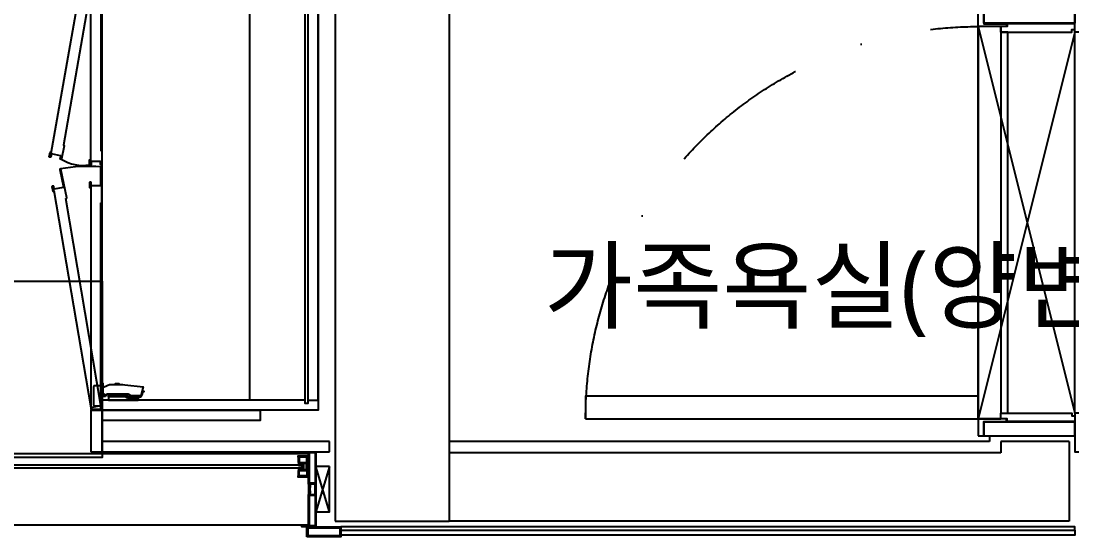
# Model space of a CAD drawing. Header units: millimetres. Extents: x -33000 to 294000, y 0 to 42408.
# Drawn here: x 274949 to 276796, y 13867 to 14774 of the extents above; entities that cross this region are included whole.
import ezdxf
from ezdxf.enums import TextEntityAlignment as Align

# ---------------------------------------------------------------- set-up
doc = ezdxf.new("R2010")
doc.units = ezdxf.units.MM
doc.header["$LTSCALE"] = 50
doc.linetypes.add('DASHDOTX2', pattern=[2, 1, -0.5, 0, -0.5])
doc.layers.add('arch', color=8, linetype='Continuous')
doc.layers.add('실명', color=9, linetype='Continuous')
doc.styles.add('FORTELINE', font='malgun.ttf')

# ---------------------------------------------------------------- blocks, each defined once
blk = doc.blocks.new('*U293')
for points in [[(-802.9, 0), (-802.9, -6), (487.1, -6), (487.1, 0)], [(487.1, -6), (487.1, -15), (-802.9, -15), (-802.9, -6)]]:
    blk.add_lwpolyline(points, close=True)
blk = doc.blocks.new('*U274')
at = {"linetype": 'Continuous', "ltscale": 4}
for points in [[(-12, 770), (-12, 710), (0, 710), (0, 770)], [(0, 726), (160, 726), (160, 750), (0, 750)], [(170, 750), (160, 750), (160, 725), (120, 725), (120, 720), (170, 720)], [(130, 720), (130, 710), (5, 710), (5, 715), (0, 715), (0, 725), (119, 725), (119, 720)], [(860, 30), (170, 30), (170, 70), (860, 70)], [(-12, -28), (-12, 40), (0, 40), (0, -28)], [(130, 30), (130, 40), (5, 40), (5, 35), (0, 35), (0, 25), (119, 25), (119, 30)], [(0, 24), (160, 24), (160, 0), (0, 0)], [(170, 0), (160, 0), (160, 25), (120, 25), (120, 30), (170, 30)]]:
    blk.add_lwpolyline(points, close=True, dxfattribs=at)
blk.add_lwpolyline([(170, 30), (170, 720), (0, 40), (0, 710)], close=True)
for points in [[(170, 30), (130, 30), (130, 40), (118, 40), (118, 710), (130, 710), (130, 720), (170, 720), (170, 30)], [(130, 710), (130, 40)]]:
    blk.add_lwpolyline(points)
at = {"linetype": 'DASHDOTX2', "ltscale": 5}
blk.add_arc((170, 30), 690, 0, 90, dxfattribs=at)
blk = doc.blocks.new('sensys hinge')
at = {"linetype": 'Continuous', "ltscale": 50}
for p, q in [((16.5, 64.9), (13, 64.9)), ((37.8, 32), (37.8, 29.1)), ((37.8, 27.8), (37.8, 25)), ((18.4, 14), (20.1, 14))]:
    blk.add_line(p, q, dxfattribs=at)
for points in [[(26.7, 72.5, 0.207364), (25.4, 75.4), (24.1, 75.4), (24.1, 74.7, -0.333222), (23.1, 73.2), (18.1, 71.8, 0.039495), (18, 71.7, 0.153488), (14.8, 68.7, 0.145766), (14.4, 66.7, 0.085352), (14.5, 66.4, 0.279812), (16.5, 65.2)], [(33.2, 3.3), (33.2, 5.7), (37.5, 14.9, 0.008898), (36.9, 41.9), (33.4, 74), (17.4, 70.4), (17.4, 53.1), (20.1, 48.1), (20.1, 10.2, -0.333333), (18.1, 8.7, 0.333333), (16.1, 7.2), (16.1, 3.8, 0.414214), (17.2, 2.7)], [(15.3, 13), (18.4, 13), (18.4, 24.2), (18.7, 24.4), (18.7, 33.2), (19.9, 33.2), (19.9, 36.7), (18.2, 36.7), (18.2, 41.1), (18.8, 41.1), (18.8, 44.5), (16.5, 48.1), (16.5, 67.3, -0.297909), (17.4, 68.5)], [(35, 0), (35, -11.6, -0.414214), (33.8, -12.8), (1.2, -12.8, -0.414214), (0, -11.6), (0, 0), (35, 0)]]:
    blk.add_lwpolyline(points, format="xyb", dxfattribs=at)
for points in [[(13, 46.5), (15.3, 42.9), (15.3, 13), (10, 13), (10, 65.4), (13, 65.4), (13, 46.5)], [(37.3, 29.1), (38.8, 29.1), (38.8, 31.2), (38, 32), (37.2, 32)], [(37.4, 25), (38, 25), (38.8, 25.8), (38.8, 27.8), (37.3, 27.8)]]:
    blk.add_lwpolyline(points, dxfattribs=at)
blk.add_lwpolyline([(17.2, 0), (40, 0), (40, 2.7, 0.414214), (39.4, 3.3), (17.8, 3.3, 0.414214), (17.2, 2.7)], format="xyb", close=True, dxfattribs=at)
for radius in [1.4, 0.9]:
    blk.add_circle((18.8, 5.9), radius, dxfattribs=at)
blk.add_arc((14.8, 68.7), 6.63e-14, 211.5419, 270, dxfattribs=at)

msp = doc.modelspace()

# ---------------------------------------------------------------- linework, layer by layer
at = {"layer": 'arch', "ltscale": 25}
for p, q in [((275351.2, 14107.6), (275351.2, 15771.6)), ((275501.2, 15544.6), (275501.2, 13894.6)), ((275701.2, 15544.6), (275701.2, 13894.6)), ((275471.2, 14107.6), (275471.2, 14921.6)), ((275448.2, 14107.6), (275091.2, 14107.6)), ((275452.7, 14107.6), (275471.2, 14107.6)), ((275471.2, 14107.6), (275471.2, 14089.6)), ((275471.2, 14089.6), (275091.2, 14089.6)), ((276651.2, 14044.6), (276651.2, 14034.6)), ((275091.2, 14016.6), (275091.2, 14036.6)), ((275491.2, 14034.6), (275091.2, 14034.6)), ((275491.2, 14016.6), (275491.2, 14034.6)), ((276651.2, 14034.6), (275701.2, 14034.6)), ((276791.2, 14034.6), (276671.2, 14034.6)), ((276671.2, 14034.6), (276671.2, 14014.6)), ((276791.2, 14034.6), (276791.2, 13894.6)), ((275071.2, 14016.6), (275091.2, 14016.6)), ((275091.2, 14016.6), (275491.2, 14016.6)), ((276671.2, 14014.6), (275701.2, 14014.6)), ((275491.2, 13910.6), (275467.2, 13990.6)), ((275491.2, 13990.6), (275467.2, 13910.6)), ((275501.2, 13894.6), (275701.2, 13894.6)), ((276791.2, 13894.6), (275701.2, 13894.6))]:
    msp.add_line(p, q, dxfattribs=at)
at = {"layer": 'arch', "ltscale": 25, "elevation": 0}
for points in [[(275001.4, 14535, -0.414214), (275000.8, 14534.6), (274998.8, 14535, -0.414214), (274998.4, 14535.6), (275000, 14543.4, -1), (275001, 14543.2), (275000.8, 14542.2), (275001.8, 14542), (275071.2, 14937.6), (275088.8, 14934), (275023.1, 14556), (275023.5, 14555.9, -0.414214), (275024.3, 14554.7), (275019.6, 14531.7, -0.414214), (275019, 14531.3), (275018, 14531.5, -0.414214), (275017.6, 14532.1), (275018.5, 14536.5, 0.414214), (275018.1, 14537.1), (275002.5, 14540.4), (275001.4, 14535, -0.000016), (275001.4, 14535)], [(275072.2, 14521.6, -0.414214), (275071.7, 14521.1), (275069.7, 14521.1, -0.414214), (275069.2, 14521.6), (275069.2, 14529.6, -1), (275070.2, 14529.6), (275070.2, 14528.6), (275071.2, 14528.6), (275071.2, 14937.6), (275089.2, 14937.6), (275089.2, 14546.6), (275089.7, 14546.6, -0.414214), (275090.7, 14545.6), (275090.7, 14522.1, -0.414214), (275090.2, 14521.6), (275089.2, 14521.6, -0.414214), (275088.7, 14522.1), (275088.7, 14526.6, 0.414214), (275088.2, 14527.1), (275072.2, 14527.1), (275072.2, 14521.6, -0.000016), (275072.2, 14521.6)]]:
    msp.add_lwpolyline(points, format="xyb", dxfattribs=at)
for points in [[(275471.2, 14939.6), (275471.2, 14089.6), (275091.2, 14089.6), (275091.2, 14939.6)], [(275452.7, 14927.6), (275452.7, 14101.6), (275448.2, 14101.6), (275448.2, 14927.6), (275452.7, 14927.6)], [(275071.2, 14089.6), (275071.2, 14016.6)], [(275071.2, 14089.6), (275369.2, 14089.6), (275369.2, 14071.6), (275091.2, 14071.6), (275091.2, 14089.6)], [(275091.2, 14016.6), (275091.2, 14089.6)]]:
    msp.add_lwpolyline(points, dxfattribs=at)
for points in [[(275027.7, 14462.1), (275028.2, 14462.2, 0.414214), (275029, 14463.3), (275018.9, 14513.8, 0.414214), (275018.3, 14514.2), (275017.4, 14514, 0.414214), (275017, 14513.4), (275023.2, 14482.1, -0.414214), (275022.8, 14481.5), (275007.1, 14478.3), (275006.1, 14483.7, 0.414214), (275005.5, 14484.1), (275003.5, 14483.7, 0.414214), (275003.1, 14483.1), (275004.8, 14474.8, 1), (275005.8, 14475), (275005.6, 14476), (275006.6, 14476.2), (275071.2, 14094.6), (275088.9, 14098.1)], [(275089.2, 14454.6), (275089.7, 14454.6, 0.414214), (275090.7, 14455.6), (275090.7, 14517.1, 0.414214), (275090.2, 14517.6), (275089.2, 14517.6, 0.414214), (275088.7, 14517.1), (275088.7, 14485.1, -0.414214), (275088.2, 14484.6), (275072.2, 14484.6), (275072.2, 14490.1, 0.414214), (275071.7, 14490.6), (275069.7, 14490.6, 0.414214), (275069.2, 14490.1), (275069.2, 14481.6, 1), (275070.2, 14481.6), (275070.2, 14482.6), (275071.2, 14482.6), (275071.2, 14091.6), (275089.2, 14091.6)]]:
    msp.add_lwpolyline(points, format="xyb", close=True, dxfattribs=at)
at = {"layer": 'arch', "ltscale": 25}
for points in [[(275091.2, 14316.6), (275091.2, 14006.6), (273691.2, 14006.6), (273691.2, 14316.6)], [(273728.2, 14013.6), (275454.2, 14013.6), (275454.2, 13887.6), (273728.2, 13887.6)], [(275451.4, 13997.8), (275451.4, 14007), (275437.9, 14007), (275437.9, 13997.8)], [(275465.6, 13961.2), (275455.8, 13961.2), (275455.8, 14015), (275465.6, 14015)], [(274894.6, 13988.1), (275442.8, 13988.1), (275442.8, 13993.1), (274894.6, 13993.1)], [(275436.5, 13988.1), (275436.5, 13986.1), (275444.3, 13986.1), (275444.3, 13995.1), (275436.5, 13995.1), (275436.5, 13993.1), (275442.8, 13993.1), (275442.8, 13988.1), (275436.5, 13988.1)], [(275491.2, 13990.6), (275467.2, 13990.6), (275467.2, 13910.6), (275491.2, 13910.6)], [(275451.4, 13983.4), (275451.4, 13974.2), (275437.9, 13974.2), (275437.9, 13983.4)], [(275455.8, 13940), (275465.6, 13940), (275465.6, 13886.2), (275455.8, 13886.2)], [(275451.2, 13866.6), (275451.2, 13884.6), (275511.2, 13884.6), (275511.2, 13866.6)], [(275453.2, 13868.6), (275453.2, 13882.6), (275509.2, 13882.6), (275509.2, 13868.6)]]:
    msp.add_lwpolyline(points, close=True, dxfattribs=at)
for points in [[(275446.1, 13996.2), (275451, 13996.2), (275451, 13993.1), (275452.2, 13993.1), (275452.2, 13995.1, -0.414214), (275452.7, 13995.6, 0.414214), (275453.2, 13996.1), (275453.2, 14008.6), (275435.2, 14008.6), (275435.2, 14007.8), (275435.8, 14007.8), (275435.8, 13998.3), (275436.3, 13998.3), (275436.3, 13998.3), (275436.3, 13995.6), (275444.3, 13995.6), (275444.3, 13985.6), (275436.3, 13985.6), (275436.3, 13982.9), (275436.3, 13982.9), (275435.8, 13982.9), (275435.8, 13973.4), (275435.2, 13973.4), (275435.2, 13972.6), (275453.2, 13972.6), (275453.2, 13985.1, 0.414214), (275452.7, 13985.6, -0.414214), (275452.2, 13986.1), (275452.2, 13988.1), (275451, 13988.1), (275451, 13985), (275446.1, 13985)], [(275465.6, 13941.6), (275465.6, 13959.6), (275456.4, 13959.6), (275456.4, 13956.6), (275455.2, 13956.6), (275455.2, 13958.9, 0.414214), (275454.7, 13959.4, -0.414214), (275454.2, 13959.9), (275454.2, 14013.8), (275442.2, 14013.8), (275442.2, 14016.6), (275467.2, 14016.6), (275467.2, 13884.6), (275442.2, 13884.6), (275442.2, 13887.4), (275454.2, 13887.4), (275454.2, 13941.3, -0.414214), (275454.7, 13941.8, 0.414214), (275455.2, 13942.3), (275455.2, 13944.6), (275456.4, 13944.6), (275456.4, 13941.6)], [(275450.1, 13994.1), (275450.1, 13987.1), (275450.9, 13987.1), (275450.9, 13988, -0.414214), (275451.2, 13988.3), (275452, 13988.3, -0.414214), (275452.3, 13988), (275452.3, 13986.1, 0.414214), (275452.6, 13985.8, -0.414214), (275453.3, 13985.1, 0.414214), (275453.8, 13985.6), (275453.8, 13995.6, 0.414214), (275453.3, 13996.1, -0.414214), (275452.6, 13995.4, 0.414214), (275452.3, 13995.1), (275452.3, 13993.2, -0.414214), (275452, 13992.9), (275451.2, 13992.9, -0.414214), (275450.9, 13993.2), (275450.9, 13994.1)], [(275455.4, 13944.9), (275456.2, 13944.9, -0.414214), (275456.5, 13944.6), (275456.5, 13943.8, 0.668179), (275456.9, 13943.7), (275457.4, 13944.2, 0.198912), (275457.5, 13944.4), (275457.5, 13946.4, -0.118678), (275457.5, 13954.8), (275457.5, 13956.8, 0.198912), (275457.4, 13957), (275456.9, 13957.5, 0.668179), (275456.5, 13957.4), (275456.5, 13956.6, -0.414214), (275456.2, 13956.3), (275455.4, 13956.3, -0.414214), (275455.1, 13956.6), (275455.1, 13958.5, 0.668179), (275454.4, 13958.8), (275454.1, 13958.4, 0.198912), (275453.9, 13958.1), (275453.9, 13943.1, 0.198912), (275454.1, 13942.8), (275454.4, 13942.4, 0.668179), (275455.1, 13942.7), (275455.1, 13944.6, -0.414214)]]:
    msp.add_lwpolyline(points, format="xyb", close=True, dxfattribs=at)
for centre, radius, start, end in [((275057.6, 14591.2), 70.9, 237.4166, 279.5543), ((275066.5, 14245.6), 272.9, 85.2377, 100.1753)]:
    msp.add_arc(centre, radius, start, end, dxfattribs=at)

# ---------------------------------------------------------------- block references
at = {"layer": 'arch', "ltscale": 25, "xscale": -1}
msp.add_blockref('*U274', (276801.2, 14044.6), dxfattribs=at)
at = {"layer": 'arch', "ltscale": 25, "xscale": -1, "rotation": 270}
msp.add_blockref('sensys hinge', (275089.2, 14097.6), dxfattribs=at)
at = {"layer": 'arch', "ltscale": 25}
msp.add_blockref('*U293', (276314.1, 13884.6), dxfattribs=at)

# ---------------------------------------------------------------- texts
at = {"layer": '실명', "ltscale": 25, "style": 'FORTELINE'}
msp.add_text('가족욕실(양변기)', height=125, dxfattribs=at).set_placement((276465.5, 14308.7), align=Align.MIDDLE_CENTER)

doc.saveas('drawing.dxf')
